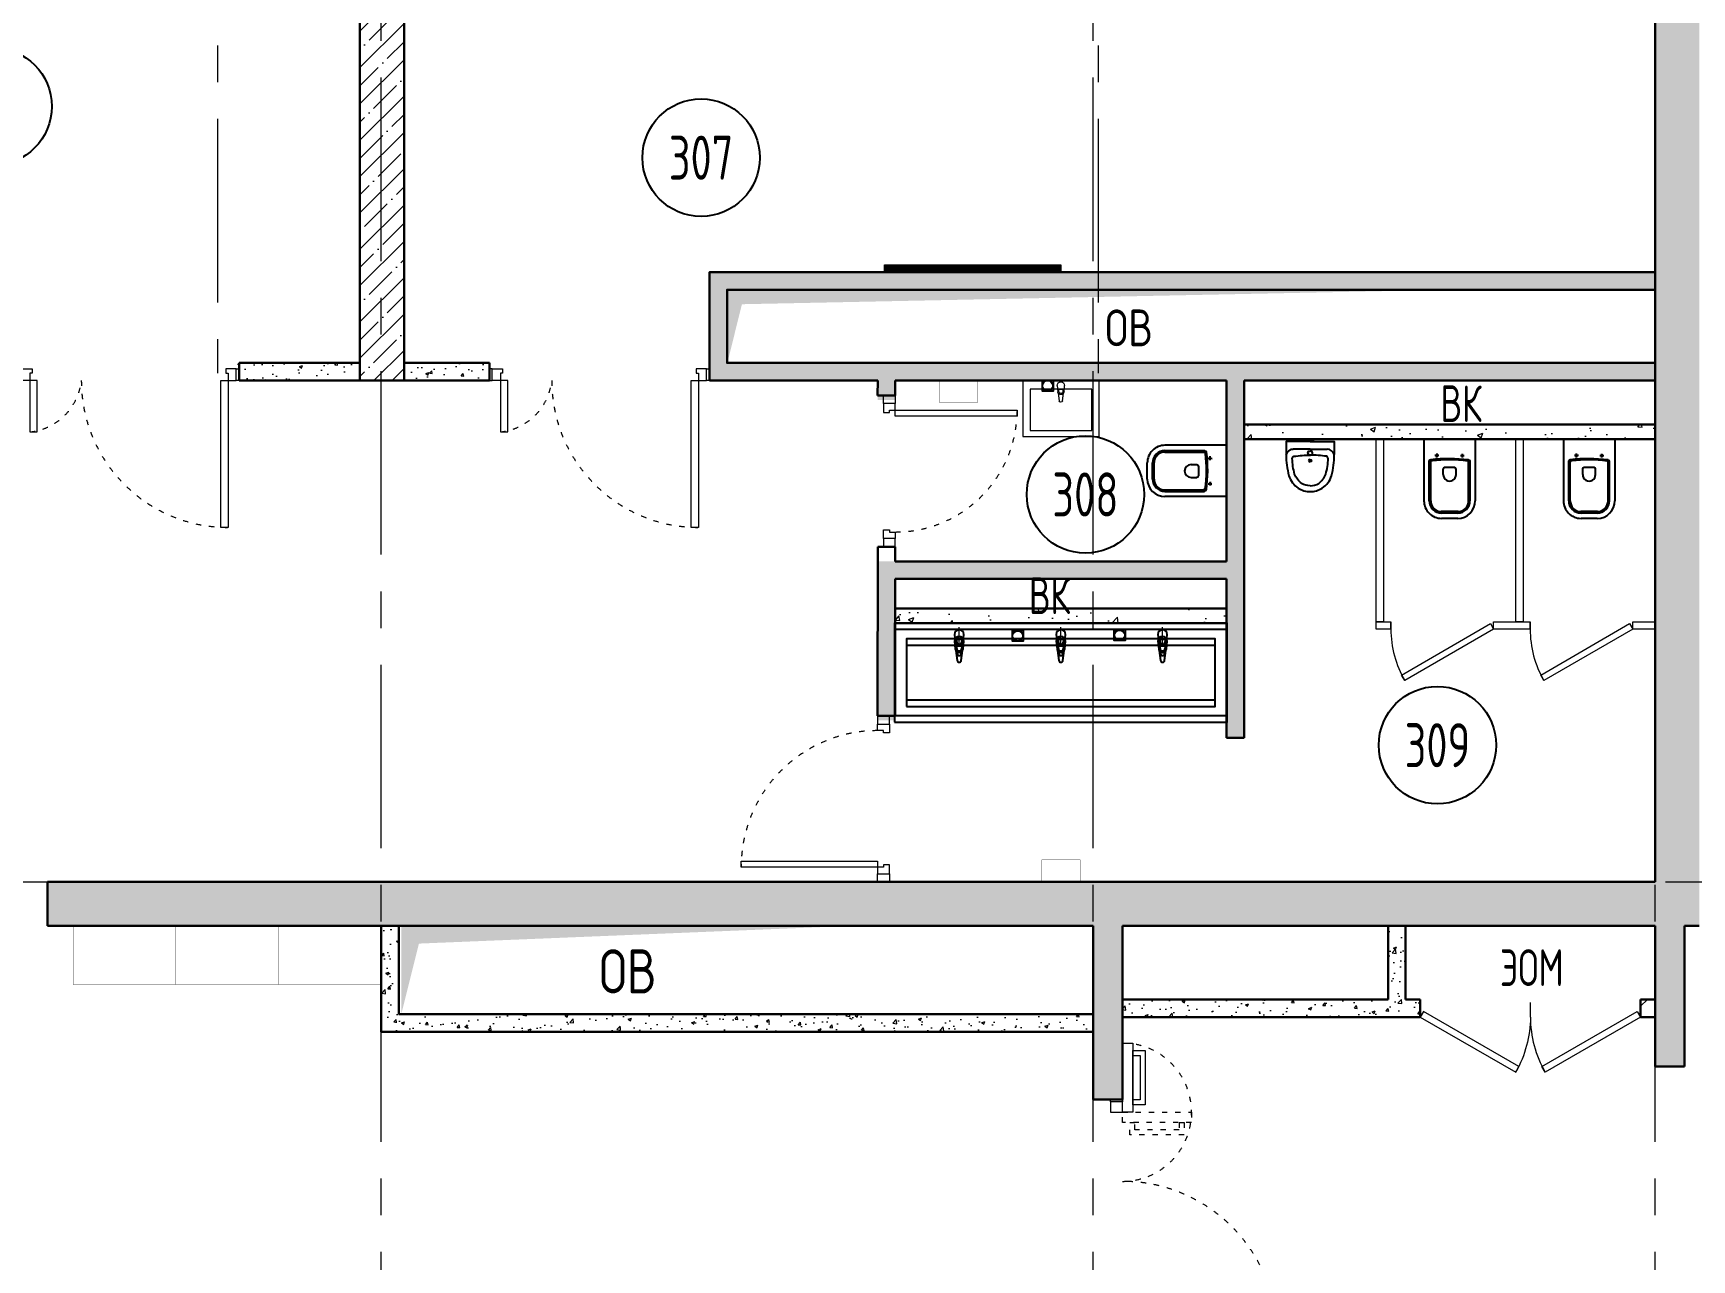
# Model space of a CAD drawing. Header units: millimetres. Extents: x -13407 to 95998, y -2611 to 109495.
# Drawn here: x 40313 to 51615, y 17385 to 25741 of the extents above; entities that cross this region are included whole.
import ezdxf
from ezdxf.enums import TextEntityAlignment as Align

# ---------------------------------------------------------------- set-up
doc = ezdxf.new("R2010")
doc.units = ezdxf.units.MM
for name, pattern in [('ACAD_ISO03W100', [30, 12, -18]), ('ADSK_Скрыто', [6, 3, -3]), ('CENTER', [2, 1.25, -0.25, 0.25, -0.25])]:
    doc.linetypes.add(name, pattern=pattern)
for name, color, linetype, lineweight in [('АР_Двери', 5, 'Continuous', 18), ('АР_Маркер экспликации', 239, 'Continuous', 13), ('АР_Номер помещения', 1, 'Continuous', 25), ('АР_Оси', 193, 'Continuous', 9), ('АР_Перегородки газоблок', 165, 'Continuous', 30), ('АР_Перегородки газоблок_Штрих', 165, 'Continuous', 5), ('АР_Перегородки сантехнические', 216, 'Continuous', 9), ('АР_Перегородки_кирпич_Штрих', 244, 'Continuous', 5), ('АР_Помещения_площадь', 19, 'Continuous', 9), ('АР_Сущ Несущая стена', 202, 'Continuous', 30), ('АР_Шкафы ЭОМ', 1, 'Continuous', 0), ('АР_Штриховка монолит', 250, 'Continuous', 9), ('Спринклеры', 7, 'Continuous', 18), ('ТХ_мебель передв', 250, 'Continuous', 13), ('ТХ_ОСНОВНОЙ', 103, 'Continuous', 25)]:
    doc.layers.add(name, color=color, linetype=linetype, lineweight=lineweight)
for name, color, linetype in [('АР_Отверстия', 251, 'Continuous'), ('ТХ_дозаторы', 7, 'Continuous'), ('ТХ_обор_бытовое', 14, 'Continuous'), ('ТХ_сантехника', 253, 'Continuous')]:
    doc.layers.add(name, color=color, linetype=linetype)
doc.styles.add('ICOCPEUR', font='isocpeur.ttf')
doc.styles.add('ISOCPEUR', font='isocpeur.ttf', dxfattribs={"width": 0.7})
doc.styles.get("Standard").update_dxf_attribs({"font": 'arial.ttf'})
pattern_1 = [(50, (-58072.46, -55205.68), (215.17805, -18.82564), [22.5, -247.5]), (355, (-58072.46, -55205.68), (-41.6254, 225.65764), [18, -198]), (100.45144, (-58054.53, -55207.25), (173.55265, 206.832), [19.12206, -210.34263]), (46.1842, (-58072.46, -55145.68), (320.1724, -49.6558), [33.75, -371.25]), (96.63564, (-58045.78, -55149.82), (280.3986, 292.2356), [28.6831, -315.5141]), (351.18416, (-58072.46, -55145.68), (280.3986, 292.2356), [27, -297]), (21, (-58042.46, -55160.68), (179.07212, -120.78567), [22.5, -247.5]), (326, (-58042.46, -55160.68), (72.9946, 217.545), [18, -198]), (71.45144, (-58027.54, -55170.75), (252.0667, 96.75935), [19.12206, -210.34263]), (37.5, (-58072.46, -55205.68), (3.647957, 99.868156), [0, -195.6, 0, -201, 0, -198.75]), (7.5, (-58072.46, -55205.68), (78.92086, 118.32351), [0, -114.6, 0, -191.1, 0, -75.75]), (327.5, (-58139.36, -55205.68), (160.14673, -6.76646), [0, -75, 0, -234, 0, -310.5]), (317.5, (-58169.36, -55205.68), (174.95585, 30.0315), [0, -97.5, 0, -155.4, 0, -220.5])]

# ---------------------------------------------------------------- blocks, each defined once
blk = doc.blocks.new('*U151')
at = {"color": 253}
for p, q in [((-700, 0), (-700, 50)), ((0, 0), (0, 50))]:
    blk.add_line(p, q, dxfattribs=at)
blk.add_lwpolyline([(0, 0), (-606, -350), (-628, -312), (-22, 38)], close=True, dxfattribs=at)
blk.add_arc((0, 0), 700, 180, 210, dxfattribs=at)
blk = doc.blocks.new('*U152')
at = {"color": 253}
for p, q in [((-700, 0), (-700, 50)), ((0, 0), (0, 50))]:
    blk.add_line(p, q, dxfattribs=at)
blk.add_lwpolyline([(0, 0), (-606, -350), (-628, -312), (-22, 38)], close=True, dxfattribs=at)
blk.add_arc((0, 0), 700, 180, 210, dxfattribs=at)
blk = doc.blocks.new('Полуторная_на лестницу')
at = {"color": 253}
for points in [[(75, 80), (75, 1080), (125, 1080), (125, 80)], [(1375, 430), (1375, 80), (1425, 80), (1425, 430)]]:
    blk.add_lwpolyline(points, close=True, dxfattribs=at)
for points in [[(0, 0), (0, 80), (20, 80), (20, 0), (0, 0)], [(20, 80), (20, 0), (90, 0), (90, 30), (75, 30), (75, 80), (20, 80)], [(1480, 80), (1480, 0), (1410, 0), (1410, 30), (1425, 30), (1425, 80), (1480, 80)], [(1500, 0), (1500, 80), (1480, 80), (1480, 0), (1500, 0)]]:
    blk.add_lwpolyline(points, dxfattribs=at)
at = {"color": 253, "linetype": 'ACAD_ISO03W100', "ltscale": 3}
for centre, radius, start, end in [((75, 80), 1000, 0, 90), ((1465, 40), 392, 95.9075, 174.0925)]:
    blk.add_arc(centre, radius, start, end, dxfattribs=at)
blk = doc.blocks.new('*U317')
at = {"layer": 'АР_Номер помещения', "color": 253}
blk.add_circle((3873, -6801), 400, dxfattribs=at)
at = {"layer": 'АР_Номер помещения', "color": 253, "style": 'ISOCPEUR', "width": 0.7}
blk.add_attdef('НОМЕР_ПОМЕЩЕНИЯ', text='', height=300, dxfattribs=at).set_placement((3873, -6801), align=Align.MIDDLE_CENTER)
at = {"layer": 'АР_Помещения_площадь', "color": 253, "lineweight": 30, "width": 0.7, "flags": 104}
blk.add_attdef('ИМЯ_ПОМЕЩЕНИЯ', text='', height=100, dxfattribs=at).set_placement((158, 1217), align=Align.MIDDLE_CENTER)
blk = doc.blocks.new('*U318')
at = {"layer": 'АР_Номер помещения', "color": 253}
blk.add_circle((-440, -7150), 400, dxfattribs=at)
at = {"layer": 'АР_Номер помещения', "color": 253, "style": 'ISOCPEUR', "width": 0.7}
blk.add_attdef('НОМЕР_ПОМЕЩЕНИЯ', text='', height=300, dxfattribs=at).set_placement((-440, -7150), align=Align.MIDDLE_CENTER)
at = {"layer": 'АР_Помещения_площадь', "color": 253, "lineweight": 30, "width": 0.7, "flags": 104}
blk.add_attdef('ИМЯ_ПОМЕЩЕНИЯ', text='', height=100, dxfattribs=at).set_placement((158, 1217), align=Align.MIDDLE_CENTER)
blk = doc.blocks.new('*U346')
at = {"layer": 'АР_Номер помещения', "color": 253}
blk.add_circle((-13028, 1340), 400, dxfattribs=at)
at = {"layer": 'АР_Номер помещения', "color": 253, "style": 'ISOCPEUR', "width": 0.7}
blk.add_attdef('НОМЕР_ПОМЕЩЕНИЯ', text='', height=300, dxfattribs=at).set_placement((-13028, 1340), align=Align.MIDDLE_CENTER)
at = {"layer": 'АР_Помещения_площадь', "color": 253, "lineweight": 30, "width": 0.7, "flags": 104}
blk.add_attdef('ИМЯ_ПОМЕЩЕНИЯ', text='', height=100, dxfattribs=at).set_placement((158, 1217), align=Align.MIDDLE_CENTER)
blk = doc.blocks.new('*U347')
at = {"layer": 'АР_Номер помещения', "color": 253}
blk.add_circle((-20025, 2465), 400, dxfattribs=at)
at = {"layer": 'АР_Номер помещения', "color": 253, "style": 'ISOCPEUR', "width": 0.7}
blk.add_attdef('НОМЕР_ПОМЕЩЕНИЯ', text='', height=300, dxfattribs=at).set_placement((-20025, 2465), align=Align.MIDDLE_CENTER)
at = {"layer": 'АР_Помещения_площадь', "color": 253, "lineweight": 30, "width": 0.7, "flags": 104}
blk.add_attdef('ИМЯ_ПОМЕЩЕНИЯ', text='', height=100, dxfattribs=at).set_placement((158, 1217), align=Align.MIDDLE_CENTER)
blk = doc.blocks.new('*U252')
at = {"color": 253}
for p, q in [((-750, 0), (-750, 100)), ((0, 0), (0, 100))]:
    blk.add_line(p, q, dxfattribs=at)
blk.add_lwpolyline([(0, 0), (-650, -375), (-671, -337), (-22, 38)], close=True, dxfattribs=at)
blk.add_arc((0, 0), 750, 180, 210, dxfattribs=at)
blk = doc.blocks.new('*U253')
at = {"color": 253}
for p, q in [((-750, 0), (-750, 100)), ((0, 0), (0, 100))]:
    blk.add_line(p, q, dxfattribs=at)
blk.add_lwpolyline([(0, 0), (-650, -375), (-671, -337), (-22, 38)], close=True, dxfattribs=at)
blk.add_arc((0, 0), 750, 180, 210, dxfattribs=at)
blk = doc.blocks.new('Из_буфера27431')
at = {"color": 253, "linetype": 'Continuous', "lineweight": 5}
for p, q in [((-139, 11), (-86, 18)), ((-139, 11), (-86, 18)), ((-76, 21), (-34, 25)), ((-76, 21), (-34, 25)), ((-59, 14), (-74, 14)), ((-59, 14), (-74, 14)), ((-59, -14), (-59, 14)), ((-59, -14), (-59, 14)), ((-86, -18), (-139, -11)), ((-86, -18), (-139, -11)), ((-34, -25), (-76, -21)), ((-34, -25), (-76, -21)), ((-74, -14), (-59, -14)), ((-74, -14), (-59, -14))]:
    blk.add_line(p, q, dxfattribs=at)
for points in [[(0, -260), (-380, -260), (-380, 260), (0, 260)], [(-59, -210), (-339, -210), (-339, 210), (-59, 210)], [(-59, -210), (-339, -210), (-339, 210), (-59, 210)]]:
    blk.add_lwpolyline(points, close=True, dxfattribs=at)
for centre, radius, start, end in [((-137, 0), 11.2, 97.1389, 262.8611), ((-137, 0), 11.2, 97.1389, 262.8611), ((-74, 0), 21.1, 122.771, 237.229), ((-74, 0), 21.1, 122.771, 237.229), ((-74, 0), 13.6, 90, 270), ((-74, 0), 13.6, 90, 270), ((-74, 0), 21.1, 95.1696, 122.771), ((-74, 0), 21.1, 95.1696, 122.771), ((-34, 0), 25, 270, 90), ((-34, 0), 25, 270, 90), ((-74, 0), 21.1, 237.229, 264.8304), ((-74, 0), 21.1, 237.229, 264.8304)]:
    blk.add_arc(centre, radius, start, end, dxfattribs=at)
blk = doc.blocks.new('Писуар')
at = {"color": 253}
for points in [[(0, 53), (116, 53, 0.328868), (164, 90, 0.066999), (145, 234, 0.172209), (82, 318, 0.143285), (0, 342, 0.143285), (-82, 318, 0.172209), (-145, 234, 0.066999), (-164, 90)], [(-58, 286, 0.137396), (-106, 222)], [(58, 286, -0.137396), (106, 222)], [(-164, 90, 0.328868), (-116, 53, 8)], [(0, 93, 0.419996), (-16, 77, 0.151492), (-11, 66), (0, 66)], [(0, 93, -0.419996), (16, 77, -0.151492), (11, 66), (0, 66)]]:
    blk.add_lwpolyline(points, format="xyb", dxfattribs=at)
for points in [[(0, 0), (-164, 0), (-164, 90)], [(0, 53), (-116, 53)], [(0, 0), (164, 0), (164, 90)]]:
    blk.add_lwpolyline(points, dxfattribs=at)
blk.add_lwpolyline([(-21, 0), (21, 0), (21, -16), (-21, -16)], close=True, dxfattribs=at)
for centre, radius, start, end in [((0, 187), 115, 90, 120.5102), ((282, 110), 404, 163.8712, 178.9693), ((3, 912), 819, 262.0158, 269.8149)]:
    blk.add_arc(centre, radius, start, end, dxfattribs=at)
at = {"color": 253, "extrusion": (0, 0, -1)}
for centre, radius, start, end in [((0, 187), 115, 90, 120.5102), ((282, 110), 404, 163.8712, 178.9693), ((3, 912), 819, 262.0158, 269.8149)]:
    blk.add_arc(centre, radius, start, end, dxfattribs=at)
at = {"color": 253}
for points, start_tangent, end_tangent in [([(-122, 117), (-111, 101)], (0.014037, -0.999901), (0.974129, -0.225992)), ([(122, 117), (111, 101)], (-0.014037, -0.999901), (-0.974129, -0.225992))]:
    blk.add_spline(points, degree=3, dxfattribs=dict(at, start_tangent=start_tangent, end_tangent=end_tangent))
for points in [[(-11, 132), (-11, 138), (-5, 138), (0, 138)], [(0, 122), (-5, 122), (-11, 127), (-11, 132)], [(11, 132), (11, 138), (5, 138), (0, 138)], [(0, 122), (5, 122), (11, 127), (11, 132)], [(164, 90), (159, 69), (138, 53), (116, 53)]]:
    blk.add_open_spline(points, degree=3, dxfattribs=at)
blk = doc.blocks.new('унитаз поликлиники')
at = {"color": 253}
for p, q in [((0, 175), (0, -175)), ((0, 175), (420, 175)), ((420, 139), (150, 139)), ((420, 129), (157, 129)), ((126, 87), (100, 87)), ((112, 73), (112, 100)), ((192, -34), (192, 34)), ((242, 44), (202, 44)), ((494, 57), (494, -57)), ((504, 55), (504, -55)), ((540, 55), (540, -55)), ((126, -87), (99, -86)), ((112, -73), (112, -100)), ((242, -44), (202, -44)), ((0, -175), (420, -175)), ((420, -139), (148, -139)), ((420, -129), (155, -129))]:
    blk.add_line(p, q, dxfattribs=at)
for centre, radius, start, end in [((420, 55), 120, 0, 90), ((420, 55), 83.5, 359.8619, 90.3335), ((420, 55), 74, 0, 90), ((242, 0), 43.7, 270, 90), ((420, -55), 120, 270, 0), ((420, -55), 84, 270, 0), ((420, -55), 74, 270, 358.4018)]:
    blk.add_arc(centre, radius, start, end, dxfattribs=at)
at = {"color": 253, "extrusion": (0, 0, -1)}
for centre, major_axis, ratio, start_param, end_param in [((1158, 0), (-731, -726), 0.993775, 0.659849, 0.910919), ((984, 0), (-23, -941), 0.89728, 1.422258, 1.677847), ((150, 127), (-5.6, -10.5), 0.821373, 1.269211, 2.570669), ((154, 120), (-5.61, -7.72), 0.798093, 1.232924, 2.686723), ((112, 87), (3.55, 3.55), 1, 5.504025, 11.78721), ((202, -33), (4.12, -9.49), 0.964797, 0.42926, 1.943413), ((148, -127), (5.4, -10.4), 0.836443, 0.56114, 1.877577), ((155, -117), (5.3, -10.4), 0.842984, 0.549902, 1.8819)]:
    blk.add_ellipse(centre, major_axis=major_axis, ratio=ratio, start_param=start_param, end_param=end_param, dxfattribs=at)
at = {"color": 253}
for centre, major_axis, ratio, start_param, end_param in [((202, 33), (4.12, 9.49), 0.964797, 0.42926, 1.943413), ((112, -87), (3.54, -3.55), 1, 5.504025, 11.78721)]:
    blk.add_ellipse(centre, major_axis=major_axis, ratio=ratio, start_param=start_param, end_param=end_param, dxfattribs=at)
blk = doc.blocks.new('*U126')
at = {"color": 253}
for points in [[(-55, -80), (-55, 0), (-115, 0), (-115, -40), (-100, -40), (-100, -80), (-55, -80)], [(0, 0), (0, -80), (-55, -80), (-55, 0), (0, 0)], [(-1130, 0), (-1130, -80), (-1075, -80), (-1075, 0), (-1130, 0)], [(-1075, -80), (-1075, 0), (-1015, 0), (-1015, -40), (-1030, -40), (-1030, -80), (-1075, -80)]]:
    blk.add_lwpolyline(points, dxfattribs=at)
blk.add_lwpolyline([(-100, -80), (-100, -1010), (-140, -1010), (-140, -80)], close=True, dxfattribs=at)
at = {"color": 253, "linetype": 'ACAD_ISO03W100', "ltscale": 3}
blk.add_arc((-100, -80), 930, 180, 270, dxfattribs=at)
blk = doc.blocks.new('*U127')
at = {"color": 253}
blk.add_lwpolyline([(100, 80), (100, 910), (140, 910), (140, 80)], close=True, dxfattribs=at)
for points in [[(0, 0), (0, 80), (55, 80), (55, 0), (0, 0)], [(55, 80), (55, 0), (115, 0), (115, 40), (100, 40), (100, 80), (55, 80)], [(975, 80), (975, 0), (915, 0), (915, 40), (930, 40), (930, 80), (975, 80)], [(1030, 0), (1030, 80), (975, 80), (975, 0), (1030, 0)]]:
    blk.add_lwpolyline(points, dxfattribs=at)
at = {"color": 253, "linetype": 'ACAD_ISO03W100', "ltscale": 3}
blk.add_arc((100, 80), 830, 0, 90, dxfattribs=at)
blk = doc.blocks.new('Из_буфера31843')
at = {"color": 253}
for p, q in [((355.9, 103.6), (351.9, 61.7)), ((365.8, 166.1), (359.2, 113.1)), ((363.3, 86.6), (363.3, 101.5)), ((394.6, 113.1), (388, 166.1)), ((390.5, 101.5), (390.5, 86.6)), ((401.9, 61.7), (397.9, 103.6)), ((905.9, 103.6), (901.9, 61.7)), ((915.8, 166.1), (909.2, 113.1)), ((913.3, 86.6), (913.3, 101.5)), ((944.6, 113.1), (938, 166.1)), ((940.5, 101.5), (940.5, 86.6)), ((951.9, 61.7), (947.9, 103.6)), ((1455.8, 103.6), (1451.8, 61.7)), ((1465.7, 166.1), (1459.1, 113.1)), ((1463.2, 86.6), (1463.2, 101.5)), ((1494.5, 113.1), (1487.9, 166.1)), ((1490.4, 101.5), (1490.4, 86.6)), ((1501.8, 61.7), (1497.8, 103.6)), ((390.5, 86.6), (363.3, 86.6)), ((940.5, 86.6), (913.3, 86.6)), ((1490.4, 86.6), (1463.2, 86.6))]:
    blk.add_line(p, q, dxfattribs=at)
at = {"color": 253, "lineweight": 13, "ltscale": 500}
for p, q in [((376.9, 85), (376.9, 22.5)), ((926.9, 85), (926.9, 22.5)), ((1476.9, 85), (1476.9, 22.5))]:
    blk.add_line(p, q, dxfattribs=at)
at = {"color": 253}
for points in [[(1826.9, 500), (26.9, 500), (26.9, 0), (1826.9, 0)], [(1761.9, 415), (91.9, 415), (91.9, 85), (1761.9, 85)]]:
    blk.add_lwpolyline(points, close=True, dxfattribs=at)
for centre, major_axis, start_param, end_param in [((376.9, 101.7), (-14.9, -14.9), -1.35736, -0.875625), ((376.9, 101.7), (-14.9, 14.9), 4.498953, 6.496621), ((376.9, 101.5), (-9.62, 9.62), 3.926991, 7.068583), ((376.9, 164.7), (-7.91, 7.91), 4.051589, 6.943986), ((376.9, 101.7), (-14.9, 14.9), 4.017217, 4.498953), ((926.9, 101.7), (-14.9, -14.9), -1.35736, -0.875625), ((926.9, 101.7), (-14.9, 14.9), 4.498953, 6.496621), ((926.9, 101.5), (-9.62, 9.62), 3.926991, 7.068583), ((926.9, 164.7), (-7.91, 7.91), 4.051589, 6.943986), ((926.9, 101.7), (-14.9, 14.9), 4.017217, 4.498953), ((1476.8, 101.7), (-14.9, -14.9), -1.35736, -0.875625), ((1476.8, 101.7), (-14.9, 14.9), 4.498953, 6.496621), ((1476.8, 101.5), (-9.62, 9.62), 3.926991, 7.068583), ((1476.8, 164.7), (-7.91, 7.91), 4.051589, 6.943986), ((1476.8, 101.7), (-14.9, 14.9), 4.017217, 4.498953), ((376.9, 61.7), (-17.7, -17.7), -0.785398, 2.356194), ((926.9, 61.7), (-17.7, -17.7), -0.785398, 2.356194), ((1476.8, 61.7), (-17.7, -17.7), -0.785398, 2.356194)]:
    blk.add_ellipse(centre, major_axis=major_axis, ratio=1, start_param=start_param, end_param=end_param, dxfattribs=at)
blk = doc.blocks.new('дв.1700')
at = {"layer": 'АР_Двери', "color": 253}
for points in [[(-87, 0), (-87, -80), (-70, -80), (-70, 0), (-87, 0)], [(-70, -80), (-70, 0), (0, 0), (0, -30), (0, -30), (0, -80), (-70, -80)], [(1596, -80), (1596, 0), (1526, 0), (1526, -30), (1526, -30), (1526, -80), (1596, -80)], [(1613, 0), (1613, -80), (1596, -80), (1596, 0), (1613, 0)]]:
    blk.add_lwpolyline(points, dxfattribs=at)
for points in [[(0, -80), (-692, -876), (-639, -922), (53, -126)], [(1997, -150), (1526, -150), (1526, -80), (1997, -80)], [(20, -164), (-606, -884), (-542, -940), (84, -219)], [(-3, -190), (-583, -858), (-546, -890), (35, -223)], [(1947, -235), (1576, -235), (1576, -150), (1947, -150)], [(1912, -200), (1611, -200), (1611, -150), (1912, -150)]]:
    blk.add_lwpolyline(points, close=True, dxfattribs=at)
at = {"layer": 'АР_Двери', "color": 253, "linetype": 'ACAD_ISO03W100', "ltscale": 3}
for points in [[(0, -80), (0, -1135), (70, -1135), (70, -80)], [(1456, -551), (1456, -80), (1526, -80), (1526, -551)]]:
    blk.add_lwpolyline(points, close=True, dxfattribs=at)
for points in [[(70, -1050), (70, -1085), (155, -1085), (155, -130), (70, -130), (70, -165)], [(70, -1050), (120, -1050), (120, -165), (70, -165)], [(1456, -466), (1456, -501), (1371, -501), (1371, -130), (1456, -130), (1456, -165)], [(1456, -466), (1406, -466), (1406, -165), (1456, -165)]]:
    blk.add_lwpolyline(points, dxfattribs=at)
for centre, radius, start, end in [((0, -80), 1055, 229, 0), ((1526, -80), 471, 180, 351.4758)]:
    blk.add_arc(centre, radius, start, end, dxfattribs=at)
blk = doc.blocks.new('A$C3da1b1ea')
at = {"color": 253, "lineweight": 0}
blk.add_lwpolyline([(0, 0), (50, 0), (50, -1200), (0, -1200), (0, 0)], dxfattribs=at)
blk = doc.blocks.new('У101')
at = {"layer": 'ТХ_мебель передв', "color": 253, "const_width": 2}
blk.add_lwpolyline([(341448, -227858), (342148, -227858), (342148, -228258), (341448, -228258)], close=True, dxfattribs=at)
blk = doc.blocks.new('У240')
at = {"layer": 'ТХ_обор_бытовое', "color": 253, "lineweight": 0, "ltscale": 100, "transparency": 33554687, "const_width": 2}
blk.add_lwpolyline([(259065, 2932), (259065, 3192), (259215, 3192), (259215, 2932)], close=True, dxfattribs=at)
blk = doc.blocks.new('A$C500e89c7')
at = {"color": 253, "ltscale": 100}
blk.add_circle((-37, 37), 35.3, dxfattribs=at)
at = {"layer": 'ТХ_дозаторы', "color": 253, "ltscale": 100}
blk.add_lwpolyline([(-73, 75), (0, 75), (0, 0), (-73, 0)], close=True, dxfattribs=at)

msp = doc.modelspace()

# ---------------------------------------------------------------- hatches: boundary and pattern name
at = {"layer": 'АР_Перегородки газоблок_Штрих', "ltscale": 100}
h = msp.add_hatch(dxfattribs=at)
h.set_pattern_fill('AR-CONC', color=253, scale=30)
h.set_pattern_definition([(50, (-58072.46, -55105.68), (215.17805, -18.82564), [22.5, -247.5]), (355, (-58072.46, -55105.68), (-41.6254, 225.65764), [18, -198]), (100.45144, (-58054.53, -55107.25), (173.55265, 206.832), [19.12206, -210.34263]), (46.1842, (-58072.46, -55045.68), (320.1724, -49.6558), [33.75, -371.25]), (96.63564, (-58045.78, -55049.82), (280.3986, 292.2356), [28.6831, -315.5141]), (351.18416, (-58072.46, -55045.68), (280.3986, 292.2356), [27, -297]), (21, (-58042.46, -55060.68), (179.07212, -120.78567), [22.5, -247.5]), (326, (-58042.46, -55060.68), (72.9946, 217.545), [18, -198]), (71.45144, (-58027.54, -55070.75), (252.0667, 96.75935), [19.12206, -210.34263]), (37.5, (-58072.46, -55105.68), (3.647957, 99.868156), [0, -195.6, 0, -201, 0, -198.75]), (7.5, (-58072.46, -55105.68), (78.92086, 118.32351), [0, -114.6, 0, -191.1, 0, -75.75]), (327.5, (-58139.36, -55105.68), (160.14673, -6.76646), [0, -75, 0, -234, 0, -310.5]), (317.5, (-58169.36, -55105.68), (174.95585, 30.0315), [0, -97.5, 0, -155.4, 0, -220.5])])
h.paths.add_polyline_path([(51365, 24112.8), (44921.5, 24112.8), (44921.5, 23374.6), (45042.9, 23374.6), (45042.9, 23992.8), (51365, 23992.8)])
h = msp.add_hatch(dxfattribs=at)
h.set_pattern_fill('AR-CONC', color=253, scale=30)
h.set_pattern_definition(pattern_1)
h.paths.add_polyline_path([(42540, 23434.6), (42540, 23494.6), (41706.3, 23494.5), (41706.3, 23374.5), (41706.3, 23374.5), (41706.3, 23374.5), (41706.3, 23494.5), (41706.3, 23494.5), (41706.3, 23374.5), (42540, 23374.6)])
h = msp.add_hatch(dxfattribs=at)
h.set_pattern_fill('AR-CONC', color=253, scale=30)
h.set_pattern_definition(pattern_1)
h.paths.add_polyline_path([(43421.5, 23494.6), (42840, 23494.6), (42840, 23437.6), (42840, 23374.6), (43421.5, 23374.6)])
h = msp.add_hatch(dxfattribs=at)
h.set_pattern_fill('AR-CONC', color=253, scale=30)
h.set_pattern_definition(pattern_1)
h.paths.add_polyline_path([(46067.7, 22143), (48444.7, 22143), (48444.7, 23374.6), (46187.6, 23374.6), (46187.3, 23242.9), (46067.3, 23243.2), (46067.6, 23374.6), (44921.5, 23374.6), (44921.5, 23494.6), (51212.3, 23494.7), (51365, 23494.7), (51365, 23374.8), (48564.7, 23374.6), (48564.7, 20940.7), (48449.5, 20940.7), (48444.7, 20945.6), (48444.7, 22023), (46187.7, 22023), (46187.3, 21060), (46067.3, 21060)])
h = msp.add_hatch(dxfattribs=at)
h.set_pattern_fill('AR-CONC', color=253, scale=2)
h.set_pattern_definition([(50, (-462934.4, -147373.54), (364.36934, -31.87817), [38.1, -419.1]), (355, (-462934.4, -147373.54), (-70.48684, 382.1137), [30.48, -335.28117]), (100.451445, (-462904.04, -147376.2), (293.8825, 350.2355), [32.38002, -356.1805]), (46.1842, (-462934.4, -147271.94), (542.1581, -84.08466), [57.15, -628.65]), (96.63556, (-462889.2, -147278.95), (474.80827, 494.85225), [48.57005, -534.2712]), (351.18415, (-462934.4, -147271.94), (474.80827, 494.85225), [45.71993, -502.91946]), (21, (-462883.6, -147297.34), (303.22878, -204.5304), [38.1, -419.1]), (326, (-462883.6, -147297.34), (123.60406, 368.37593), [30.48, -335.28]), (71.451445, (-462858.33, -147314.4), (426.83284, 163.84554), [32.38002, -356.17988]), (37.5, (-462934.4, -147373.54), (6.177207, 169.110078), [0, -331.216, 0, -340.36, 0, -336.55]), (7.5, (-462934.4, -147373.54), (133.639325, 200.36115), [0, -194.056, 0, -323.596, 0, -128.27]), (327.5, (-463047.68, -147373.54), (271.18119, -11.457488), [0, -127, 0, -396.24, 0, -525.78]), (317.5, (-463098.48, -147373.54), (296.25836, 50.85298), [0, -165.1, 0, -263.144, 0, -373.38])])
h.paths.add_polyline_path([(48564.7, 23076), (51365, 23075.8), (51365, 22975.8), (48564.7, 22976)])
h = msp.add_hatch(dxfattribs=at)
h.set_pattern_fill('AR-CONC', color=253, scale=2)
h.set_pattern_definition([(50, (-460117.44, -148626.68), (364.36934, -31.87817), [38.1, -419.1]), (355, (-460117.44, -148626.7), (-70.48684, 382.1137), [30.48, -335.28117]), (100.451445, (-460087.08, -148629.34), (293.8825, 350.2355), [32.38002, -356.1805]), (46.1842, (-460117.44, -148525.1), (542.1581, -84.08466), [57.15, -628.65]), (96.63556, (-460072.26, -148532.1), (474.80827, 494.85225), [48.57005, -534.2712]), (351.18415, (-460117.44, -148525.1), (474.80827, 494.85225), [45.71993, -502.91946]), (21, (-460066.64, -148550.48), (303.22878, -204.5304), [38.1, -419.1]), (326, (-460066.64, -148550.5), (123.60406, 368.37593), [30.48, -335.28]), (71.451445, (-460041.37, -148567.53), (426.83284, 163.84554), [32.38002, -356.17988]), (37.5, (-460117.44, -148626.68), (6.177207, 169.110078), [0, -331.216, 0, -340.36, 0, -336.55]), (7.5, (-460117.44, -148626.68), (133.639325, 200.36115), [0, -194.056, 0, -323.596, 0, -128.27]), (327.5, (-460230.73, -148626.68), (271.18119, -11.457488), [0, -127, 0, -396.24, 0, -525.78]), (317.5, (-460281.53, -148626.68), (296.25836, 50.85298), [0, -165.1, 0, -263.144, 0, -373.38])])
h.paths.add_polyline_path([(46187.6, 21822.9), (48444.7, 21822.7), (48444.7, 21722.7), (46187.5, 21722.9)])
h = msp.add_hatch(dxfattribs=at)
h.set_pattern_fill('AR-CONC', color=253, scale=30)
h.set_pattern_definition(pattern_1)
h.paths.add_polyline_path([(42714.9, 19158.8), (42685, 19158.8), (42685, 19660), (42805, 19660), (42805.1, 19058.8), (47534.9, 19058.8), (47535.1, 18938.8), (42715.1, 18938.8)])
h = msp.add_hatch(dxfattribs=at)
h.set_pattern_fill('AR-CONC', color=253, scale=30)
h.set_pattern_definition(pattern_1)
h.paths.add_polyline_path([(47734.9, 19158.8), (49545, 19158.8), (49545, 19660), (49665, 19660), (49665, 19158.8), (49764.9, 19158.8), (49765.1, 19038.8), (47735.1, 19038.8)])
at = {"layer": 'АР_Перегородки_кирпич_Штрих', "ltscale": 100}
h = msp.add_hatch(dxfattribs=at)
h.set_pattern_fill('ANSI32', color=253, scale=500)
h.set_pattern_definition([(45, (-932377.64, 92240.3), (-132.58252, 132.58252), []), (45, (-932289.25, 92240.3), (-132.58252, 132.58252), [])])
h.paths.add_polyline_path([(51265, 19158.8), (51365, 19158.8), (51365, 19038.8), (51265, 19038.8)])
at = {"layer": 'АР_Штриховка монолит', "ltscale": 100}
h = msp.add_hatch(dxfattribs=at)
h.set_pattern_fill('ANSI35', color=253, scale=700)
h.set_pattern_definition([(45, (-951587.81, 109999.9), (-123.743687, 123.743687), []), (45, (-951464.07, 109999.9), (-123.743687, 123.743687), [218.75, -43.75, 0, -43.75])])
h.paths.add_polyline_path([(51665, 31445), (51365, 31445), (51365, 31145), (51365, 19960), (40410, 19960), (40410, 19660), (47535, 19660), (47535, 18477.5), (47735, 18477.5), (47735, 19660), (51365, 19660), (51365, 18702.5), (51565, 18702.5), (51565, 19660), (51665, 19660), (51665, 27280), (51665, 27280.3), (51665, 27480.3), (51665, 27480)])
h = msp.add_hatch(dxfattribs=at)
h.set_pattern_fill('ANSI35', color=253, scale=700)
h.set_pattern_definition([(45, (-931662.81, 121934.54), (-123.743687, 123.743687), []), (45, (-931539.07, 121934.54), (-123.743687, 123.743687), [218.75, -43.75, 0, -43.75])])
h.paths.add_polyline_path([(42840, 31145), (42540, 31145), (42540, 23374.6), (42840, 23374.6)])
at = {"layer": 'Спринклеры', "linetype": 'ADSK_Скрыто', "lineweight": 9}
msp.add_hatch(color=253, dxfattribs=at).paths.add_polyline_path([(45042.9, 23494.7), (45142.9, 23894.7), (50042.9, 23994.7), (45042.9, 23994.7)])
at = {"layer": 'Спринклеры'}
msp.add_hatch(color=253, dxfattribs=at).paths.add_polyline_path([(42821.8, 19059.2), (42941.8, 19539.2), (45871.8, 19659.2), (42821.8, 19659.2)])

# ---------------------------------------------------------------- linework, layer by layer
at = {"layer": 'АР_Оси', "color": 253, "linetype": 'CENTER', "ltscale": 1000}
for p, q in [((41569.9, 79157.5), (41569.9, 23425.1)), ((47569.9, 79157.5), (47569.9, 23425.1)), ((42685, -1811.3), (42685, 32496.2)), ((47535, -1811.3), (47535, 32496.2)), ((51365, -1811.3), (51365, 32496.2)), ((-12563.8, 19960), (71033.4, 19960))]:
    msp.add_line(p, q, dxfattribs=at)
at = {"layer": 'АР_Перегородки газоблок', "color": 253, "ltscale": 100}
msp.add_line((46067.7, 22243), (46187.7, 22243), dxfattribs=at)
for points in [[(51365, 24112.8), (44921.5, 24112.8), (44921.5, 23494.6)], [(48444.7, 23494.6), (45041.5, 23494.6), (45041.5, 23992.8), (51365, 23992.8)], [(41716.3, 23374.6), (41716.3, 23494.6)], [(42540, 23494.6), (41716.3, 23494.6)], [(43421.5, 23494.6), (42840, 23494.6)], [(43421.5, 23494.6), (43421.5, 23374.6)], [(44921.5, 23374.6), (44921.5, 23494.6)], [(51365, 23494.6), (48347.7, 23494.6)], [(42540, 23374.6), (41716.3, 23374.6)], [(43421.5, 23374.6), (42840, 23374.6)], [(46067.6, 23374.6), (44921.5, 23374.6)], [(46067.6, 23374.6), (46067.3, 23273.6)], [(46187.3, 23273.3), (46187.6, 23374.6)], [(48444.7, 23374.7), (46187.6, 23374.7)], [(48444.7, 23374.6), (48444.7, 22143)], [(48564.7, 20940.7), (48564.7, 23374.6)], [(51365, 23374.6), (48564.7, 23374.6)], [(46067.3, 23273.6), (46187.3, 23273.3)], [(51365, 23075.8), (48564.7, 23075.8)], [(48564.7, 22975.8), (51365, 22975.8)], [(46067.7, 22243), (46067.3, 21090)], [(46187.6, 22143), (46187.7, 22243)], [(48444.7, 22143), (46187.6, 22143)], [(46187.3, 21090), (46187.6, 22023)], [(48444.7, 22023), (46187.7, 22023)], [(48444.7, 22023), (48444.7, 20940.7)], [(48444.7, 21822.7), (46187.6, 21822.9)], [(46187.5, 21722.9), (48444.7, 21722.7)], [(46067.3, 21090), (46187.3, 21090)], [(48444.7, 20940.7), (48564.7, 20940.7)], [(42685, 19660), (42685, 18938.8), (47535, 18938.8)], [(42805, 19660), (42805, 19058.8), (47535, 19058.8)], [(49545, 19660), (49545, 19158.8)], [(49665, 19660), (49665, 19158.8)], [(49545, 19158.8), (47735, 19158.8)], [(49765, 19158.8), (49665, 19158.8)], [(49765, 19158.8), (49765, 19038.8)], [(51365, 19158.8), (51265, 19158.8)], [(51265, 19158.8), (51265, 19038.8)], [(47735, 19038.8), (49765, 19038.8)], [(51265, 19038.8), (51365, 19038.8)]]:
    msp.add_lwpolyline(points, dxfattribs=at)
at = {"layer": 'АР_Перегородки сантехнические', "color": 253, "lineweight": 0}
for points in [[(49464.7, 22975.8), (49514.7, 22975.8), (49514.7, 21730.8), (49464.7, 21730.8)], [(50415, 22975.8), (50465, 22975.8), (50465, 21730.8), (50415, 21730.8)], [(49464.7, 21680.8), (49464.7, 21730.8), (49564.7, 21730.8), (49564.7, 21680.8)], [(50264.7, 21680.8), (50264.7, 21730.8), (50513.2, 21730.8), (50513.2, 21680.8)], [(51213.2, 21680.8), (51213.2, 21730.8), (51365, 21730.8), (51365, 21680.8)]]:
    msp.add_lwpolyline(points, close=True, dxfattribs=at)
at = {"layer": 'АР_Сущ Несущая стена', "color": 253, "ltscale": 100}
for p, q in [((42540, 31145), (42540, 23374.6)), ((42840, 31145), (42840, 23374.6)), ((51365, 31145), (51365, 19960)), ((42540, 23374.6), (42840, 23374.6)), ((40410, 19960), (51365, 19960)), ((40410, 19960), (40410, 19660)), ((40410, 19660), (47535, 19660)), ((47535, 19660), (47535, 18477.5)), ((47735, 19660), (51365, 19660)), ((47735, 19660), (47735, 18477.5)), ((51365, 19660), (51365, 18702.5)), ((51565, 19660), (51665, 19660)), ((51565, 19660), (51565, 18702.5)), ((51365, 18702.5), (51565, 18702.5)), ((47735, 18477.5), (47535, 18477.5)), ((47735, 18477.5), (47535, 18477.5))]:
    msp.add_line(p, q, dxfattribs=at)
at = {"layer": 'ТХ_мебель передв', "color": 253, "const_width": 50}
msp.add_lwpolyline([(47315.1, 24137.8), (46115.1, 24137.8)], dxfattribs=at)
at = {"layer": 'ТХ_мебель передв', "color": 253, "ltscale": 100}
for points in [[(42530.2, 19660), (43250.2, 19660)], [(45077.3, 19660), (45797.3, 19660)]]:
    msp.add_lwpolyline(points, dxfattribs=at)

# ---------------------------------------------------------------- block references
at = {"layer": 'АР_Двери', "color": 253}
for name, p, rotation in [('Полуторная_на лестницу', (41716.3, 23454.6), 180), ('Полуторная_на лестницу', (44921.5, 23454.6), 180), ('*U127', (46107.7, 23273), 270), ('*U126', (46147.3, 19960), 270), ('дв.1700', (47655, 16864.5), 90.00000000000001)]:
    msp.add_blockref(name, p, dxfattribs=dict(at, rotation=rotation))
at = {"layer": 'АР_Двери', "color": 253, "lineweight": 30}
for name, p in [('*U151', (50264.7, 21680.8)), ('*U152', (51213.2, 21680.8))]:
    msp.add_blockref(name, p, dxfattribs=at)
at = {"layer": 'АР_Двери', "color": 253, "xscale": -1}
msp.add_blockref('*U252', (49765, 19038.8), dxfattribs=at)
at = {"layer": 'АР_Двери', "color": 253}
msp.add_blockref('*U253', (51265, 19038.8), dxfattribs=at)
at = {"layer": 'АР_Маркер экспликации', "color": 253}
ref = msp.add_blockref('*U317', (36167.5, 32043.1), dxfattribs=at)
ref.add_attrib('НОМЕР_ПОМЕЩЕНИЯ', '306', dxfattribs={"layer": 'АР_Номер помещения', "color": 253, "height": 300, "style": 'ISOCPEUR', "width": 0.7}).set_placement((40040, 25241.8), align=Align.MIDDLE_CENTER)
ref = msp.add_blockref('*U318', (45304.3, 32043.1), dxfattribs=at)
ref.add_attrib('НОМЕР_ПОМЕЩЕНИЯ', '307', dxfattribs={"layer": 'АР_Номер помещения', "color": 253, "height": 300, "style": 'ISOCPEUR', "width": 0.7}).set_placement((44864, 24892.8), align=Align.MIDDLE_CENTER)
ref = msp.add_blockref('*U347', (67507.9, 20133.7), dxfattribs=at)
ref.add_attrib('НОМЕР_ПОМЕЩЕНИЯ', '308', dxfattribs={"layer": 'АР_Номер помещения', "color": 253, "height": 300, "style": 'ISOCPEUR', "width": 0.7}).set_placement((47483.3, 22598.6), align=Align.MIDDLE_CENTER)
ref = msp.add_blockref('*U346', (62909.8, 19551), dxfattribs=at)
ref.add_attrib('НОМЕР_ПОМЕЩЕНИЯ', '309', dxfattribs={"layer": 'АР_Номер помещения', "color": 253, "height": 300, "style": 'ISOCPEUR', "width": 0.7}).set_placement((49881.7, 20890.7), align=Align.MIDDLE_CENTER)
at = {"layer": 'ТХ_дозаторы', "color": 253, "ltscale": 100}
for p in [(47262.7, 23302.8), (47058.6, 21598.4), (47752.8, 21603.1)]:
    msp.add_blockref('A$C500e89c7', p, dxfattribs=at)
at = {"layer": 'ТХ_мебель передв', "color": 253, "lineweight": 0, "rotation": 90}
msp.add_blockref('A$C3da1b1ea', (46115.1, 24112.8), dxfattribs=at)
at = {"layer": 'ТХ_ОСНОВНОЙ', "color": 253, "xscale": -1, "rotation": 270.0000000000385}
msp.add_blockref('У240', (43556.1, -235840.4), dxfattribs=at)
at = {"layer": 'ТХ_ОСНОВНОЙ', "color": 253, "rotation": 90}
msp.add_blockref('У240', (50378.3, -239104.9), dxfattribs=at)
at = {"layer": 'ТХ_ОСНОВНОЙ', "color": 253}
for p in [(-300862.9, 247517.8), (-300162.9, 247517.8), (-299462.9, 247517.8)]:
    msp.add_blockref('У101', p, dxfattribs=at)
at = {"layer": 'ТХ_сантехника', "color": 253, "ltscale": 100, "xscale": -1, "rotation": 270}
msp.add_blockref('Из_буфера27431', (47316.1, 23374.6), dxfattribs=at)
at = {"layer": 'ТХ_сантехника', "color": 253, "ltscale": 100, "rotation": 180.0024708517842}
msp.add_blockref('Писуар', (49014.7, 22959.9), dxfattribs=at)
msp.add_blockref('Писуар', (49014.7, 22959.9), dxfattribs=at)
msp.add_blockref('Писуар', (49014.7, 22959.9), dxfattribs=at)
msp.add_blockref('Писуар', (49014.7, 22959.9), dxfattribs=at)
at = {"layer": 'ТХ_сантехника', "color": 253}
for p, rotation in [((49964.8, 22975.8), 270), ((49964.8, 22975.8), 270), ((50915.2, 22975.8), 270), ((50915.2, 22975.8), 270), ((48444.7, 22758.8), 180)]:
    msp.add_blockref('унитаз поликлиники', p, dxfattribs=dict(at, rotation=rotation))
at = {"layer": 'ТХ_сантехника', "color": 253, "xscale": 1.260064632255755, "yscale": 1.260064632255755, "zscale": 1.260064632255755, "rotation": 180}
for p in [(48483.8, 21722.8), (48483.8, 21677.8)]:
    msp.add_blockref('Из_буфера31843', p, dxfattribs=at)

# ---------------------------------------------------------------- texts
at = {"layer": 'АР_Отверстия', "color": 253, "ltscale": 100, "attachment_point": 5, "line_spacing_factor": 0.7, "style": 'ICOCPEUR'}
for s, insert, char_height in [('\\A1;{\\W0.8;ОВ}', (47779.3, 23733.8), 250), ('\\A1;{\\W0.7;ВК}', (50042.6, 23217.3), 250), ('\\A1;{\\W0.7;ВК}', (47238.3, 21908.4), 250), ('\\A1;{\\W0.8;ОВ}', (44364.6, 19349.9), 300)]:
    msp.add_mtext(s, dxfattribs=dict(at, insert=insert, char_height=char_height))
at = {"layer": 'АР_Шкафы ЭОМ', "color": 253, "ltscale": 100, "insert": (50524.6, 19375.3), "char_height": 250, "attachment_point": 5, "style": 'ICOCPEUR'}
msp.add_mtext('\\A1;{\\W0.7;ЭОМ}', dxfattribs=at)

doc.saveas('drawing.dxf')
